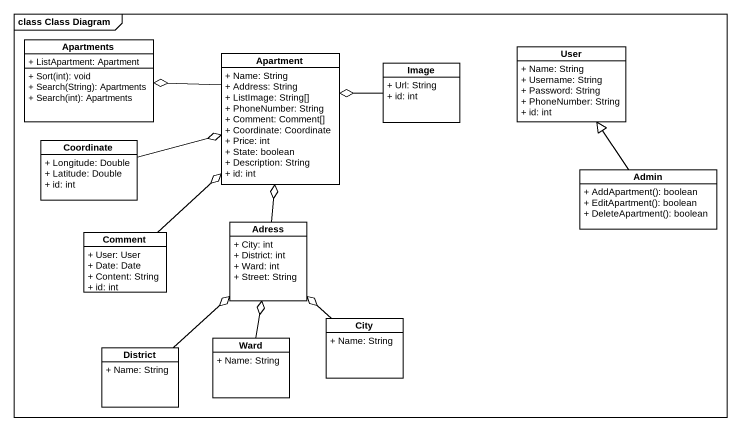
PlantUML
@startuml
mainframe class Class Diagram
hide circle
hide empty members
skinparam classAttributeIconSize 0
class Apartments {
  + ListApartment: Apartment
  + Sort(int): void
  + Search(String): Apartments
  + Search(int): Apartments
}
class Apartment {
  + Name: String
  + Address: String
  + ListImage: String[]
  + PhoneNumber: String
  + Comment: Comment[]
  + Coordinate: Coordinate
  + Price: int
  + State: boolean
  + Description: String
  + id: int
}
class Image {
  + Url: String
  + id: int
}
class User {
  + Name: String
  + Username: String
  + Password: String
  + PhoneNumber: String
  + id: int
}
class Coordinate {
  + Longitude: Double
  + Latitude: Double
  + id: int
}
class Admin {
  + AddApartment(): boolean
  + EditApartment(): boolean
  + DeleteApartment(): boolean
}
class Adress {
  + City: int
  + District: int
  + Ward: int
  + Street: String
}
class Comment {
  + User: User
  + Date: Date
  + Content: String
  + id: int
}
class Ward {
  + Name: String
}
class City {
  + Name: String
}
class District {
  + Name: String
}
Apartment -left-o Apartments
Image -left-o Apartment
Coordinate -right-o Apartment
Admin -up-|> User
Adress -up-o Apartment
Comment -up-o Apartment
Ward -up-o Adress
City -up-o Adress
District -up-o Adress
@enduml
